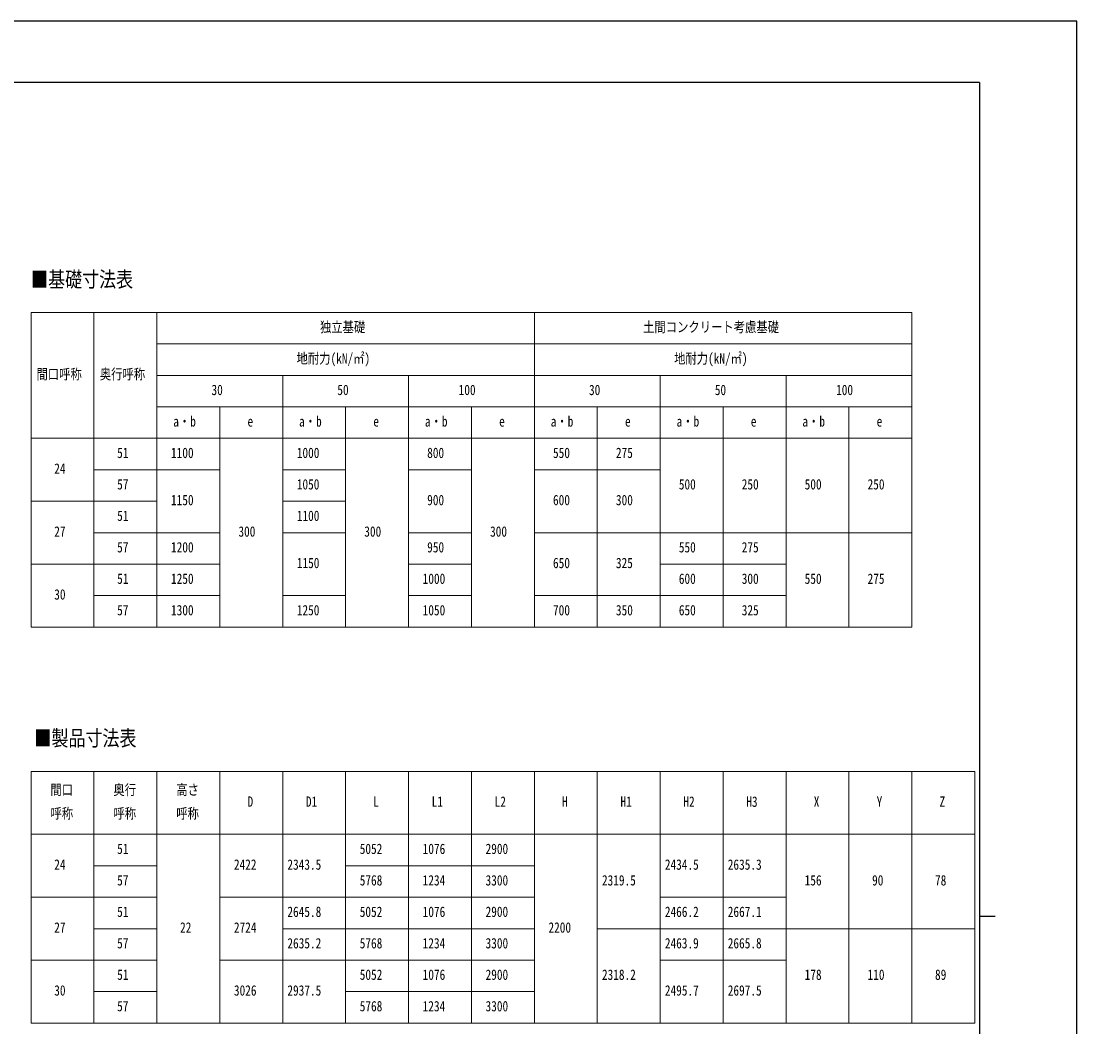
# Model space of a CAD drawing. Units: millimetres, scale not verified. Extents: x -10512 to 10512, y -7425 to 7425.
# Drawn here: x 2122 to 10512, y -566 to 7425 of the extents above; entities that cross this region are included whole.
import ezdxf
from ezdxf.enums import TextEntityAlignment as Align

# ---------------------------------------------------------------- set-up
doc = ezdxf.new("R2010")
doc.units = ezdxf.units.MM
doc.header["$LTSCALE"] = 40
doc.layers.add('0-1_TABLE1', color=7, linetype='Continuous', lineweight=18)
doc.layers.add('0-2_USER1', color=3, linetype='Continuous')
doc.layers.add('0-7_YKK_ZWAK', color=7, linetype='Continuous')
doc.styles.add('ＭＳ ゴシック', font='')
doc.styles.get('ＭＳ ゴシック').set_extended_font_data('MS Gothic')

msp = doc.modelspace()

# ---------------------------------------------------------------- linework, layer by layer
at = {"layer": '0-1_TABLE1'}
for p, q in [((2201, 5110.24), (9201, 5110.24)), ((2201, 5110.24), (2201, 2610.24)), ((2701, 5110.24), (2701, 2610.24)), ((3201, 5110.24), (3201, 2610.24)), ((6201, 5110.24), (6201, 2610.24)), ((3201, 4860.24), (9201, 4860.24)), ((3201, 4610.24), (9201, 4610.24)), ((4201, 4610.24), (4201, 2610.24)), ((5201, 4610.24), (5201, 2610.24)), ((7201, 4610.24), (7201, 2610.24)), ((8201, 4610.24), (8201, 2610.24)), ((3201, 4360.24), (9201, 4360.24)), ((3701, 4360.24), (3701, 2610.24)), ((4701, 4360.24), (4701, 2610.24)), ((5701, 4360.24), (5701, 2610.24)), ((6701, 4360.24), (6701, 2610.24)), ((7701, 4360.24), (7701, 2610.24)), ((8701, 4360.24), (8701, 2610.24)), ((2201, 4110.24), (9201, 4110.24)), ((2701, 3860.24), (3701, 3860.24)), ((4201, 3860.24), (4701, 3860.24)), ((5201, 3860.24), (5701, 3860.24)), ((6201, 3860.24), (7201, 3860.24)), ((2201, 3610.24), (3201, 3610.24)), ((4201, 3610.24), (4701, 3610.24)), ((2701, 3360.24), (3701, 3360.24)), ((4201, 3360.24), (4701, 3360.24)), ((5201, 3360.24), (5701, 3360.24)), ((6201, 3360.24), (9201, 3360.24)), ((2201, 3110.24), (3701, 3110.24)), ((5201, 3110.24), (5701, 3110.24)), ((7201, 3110.24), (8201, 3110.24)), ((2701, 2860.24), (3701, 2860.24)), ((4201, 2860.24), (4701, 2860.24)), ((5201, 2860.24), (5701, 2860.24)), ((6201, 2860.24), (8201, 2860.24)), ((2201, 1464.06), (9701, 1464.06)), ((2201, 1464.06), (2201, -535.94)), ((2701, 1464.06), (2701, -535.94)), ((3201, 1464.06), (3201, -535.94)), ((3701, 1464.06), (3701, -535.94)), ((4201, 1464.06), (4201, -535.94)), ((4701, 1464.06), (4701, -535.94)), ((5201, 1464.06), (5201, -535.94)), ((5701, 1464.06), (5701, -535.94)), ((6201, 1464.06), (6201, -535.94)), ((6701, 1464.06), (6701, -535.94)), ((7201, 1464.06), (7201, -535.94)), ((7701, 1464.06), (7701, -535.94)), ((8201, 1464.06), (8201, -535.94)), ((8701, 1464.06), (8701, -535.94)), ((9201, 1464.06), (9201, -535.94)), ((9701, 1464.06), (9701, -535.94)), ((2201, 964.06), (9701, 964.06)), ((2701, 714.06), (3201, 714.06)), ((4701, 714.06), (6201, 714.06)), ((2201, 464.06), (3201, 464.06)), ((3701, 464.06), (6201, 464.06)), ((7201, 464.06), (8201, 464.06)), ((2701, 214.06), (3201, 214.06)), ((4201, 214.06), (6201, 214.06)), ((6701, 214.06), (9701, 214.06)), ((2201, -35.94), (3201, -35.94)), ((3701, -35.94), (6201, -35.94)), ((7201, -35.94), (8201, -35.94)), ((2701, -285.94), (3201, -285.94)), ((4701, -285.94), (6201, -285.94))]:
    msp.add_line(p, q, dxfattribs=at)
for points in [[(9201, 5110.24), (9201, 4360.24), (9201, 2610.24)], [(2201, 2610.24), (2701, 2610.24), (3701, 2610.24), (4201, 2610.24), (4701, 2610.24), (5201, 2610.24), (5701, 2610.24), (6201, 2610.24), (8201, 2610.24), (9201, 2610.24)], [(2201, -535.94), (2701, -535.94), (3201, -535.94), (4701, -535.94), (6201, -535.94), (9701, -535.94)]]:
    msp.add_lwpolyline(points, dxfattribs=at)
at = {"layer": '0-7_YKK_ZWAK'}
for p, q in [((9737.55, 6937.5), (-9762.45, 6937.5)), ((9737.55, 6937.5), (9737.55, -6312.5)), ((9737.55, 312.5), (9862.55, 312.5))]:
    msp.add_line(p, q, dxfattribs=at)
msp.add_lwpolyline([(-10512.5, -7425), (10512.5, -7425), (10512.5, 7425), (-10512.5, 7425)], close=True, dxfattribs=at)

# ---------------------------------------------------------------- texts
at = {"layer": '0-1_TABLE1', "style": 'ＭＳ ゴシック', "width": 0.8}
for s, p in [('独立基礎', (4497, 4928.99)), ('土間コンクリート考慮基礎', (7065, 4928.99)), ('地耐力(kN/㎡)', (4311, 4678.99)), ('地耐力(kN/㎡)', (7311, 4678.99)), ('間口呼称', (2244, 4553.99)), ('奥行呼称', (2747, 4553.99)), ('30', (3635, 4428.99)), ('50', (4635, 4428.99)), ('100', (5599, 4428.99)), ('30', (6635, 4428.99)), ('50', (7635, 4428.99)), ('100', (8599, 4428.99)), ('a・b', (3331, 4178.99)), ('a・b', (4331, 4178.99)), ('a・b', (5331, 4178.99)), ('a・b', (6331, 4178.99)), ('a・b', (7331, 4178.99)), ('a・b', (8331, 4178.99)), ('e', (3921, 4178.99)), ('e', (4921, 4178.99)), ('e', (5921, 4178.99)), ('e', (6921, 4178.99)), ('e', (7921, 4178.99)), ('e', (8921, 4178.99)), ('51', (2885, 3928.99)), ('1100', (3313, 3928.99)), ('1000', (4313, 3928.99)), ('800', (5349, 3928.99)), ('550', (6349, 3928.99)), ('275', (6849, 3928.99)), ('24', (2385, 3803.99)), ('57', (2885, 3678.99)), ('1050', (4313, 3678.99)), ('500', (7349, 3678.99)), ('250', (7849, 3678.99)), ('500', (8349, 3678.99)), ('250', (8849, 3678.99)), ('1150', (3313, 3553.99)), ('900', (5349, 3553.99)), ('600', (6349, 3553.99)), ('300', (6849, 3553.99)), ('51', (2885, 3428.99)), ('1100', (4313, 3428.99)), ('27', (2385, 3303.99)), ('300', (3849, 3303.99)), ('300', (4849, 3303.99)), ('300', (5849, 3303.99)), ('57', (2885, 3178.99)), ('1200', (3313, 3178.99)), ('950', (5349, 3178.99)), ('550', (7349, 3178.99)), ('275', (7849, 3178.99)), ('1150', (4313, 3053.99)), ('650', (6349, 3053.99)), ('325', (6849, 3053.99)), ('51', (2885, 2928.99)), ('1250', (3313, 2928.99)), ('1000', (5313, 2928.99)), ('600', (7349, 2928.99)), ('300', (7849, 2928.99)), ('550', (8349, 2928.99)), ('275', (8849, 2928.99)), ('30', (2385, 2803.99)), ('57', (2885, 2678.99)), ('1300', (3313, 2678.99)), ('1250', (4313, 2678.99)), ('1050', (5313, 2678.99)), ('700', (6349, 2678.99)), ('350', (6849, 2678.99)), ('650', (7349, 2678.99)), ('325', (7849, 2678.99)), ('間口', (2355, 1251.56)), ('奥行', (2855, 1251.56)), ('高さ', (3355, 1251.56)), ('D', (3921, 1157.81)), ('D1', (4385, 1157.81)), ('L', (4921, 1157.81)), ('L1', (5385, 1157.81)), ('L2', (5885, 1157.81)), ('H', (6421, 1157.81)), ('H1', (6885, 1157.81)), ('H2', (7385, 1157.81)), ('H3', (7885, 1157.81)), ('X', (8421, 1157.81)), ('Y', (8921, 1157.81)), ('Z', (9421, 1157.81)), ('呼称', (2355, 1064.06)), ('呼称', (2855, 1064.06)), ('呼称', (3355, 1064.06)), ('51', (2885, 782.81)), ('5052', (4813, 782.81)), ('1076', (5313, 782.81)), ('2900', (5813, 782.81)), ('24', (2385, 657.81)), ('2422', (3813, 657.81)), ('2343.5', (4238, 657.81)), ('2434.5', (7238, 657.81)), ('2635.3', (7738, 657.81)), ('57', (2885, 532.81)), ('5768', (4813, 532.81)), ('1234', (5313, 532.81)), ('3300', (5813, 532.81)), ('2319.5', (6738, 532.81)), ('156', (8349, 532.81)), ('90', (8885, 532.81)), ('78', (9385, 532.81)), ('51', (2885, 282.81)), ('2645.8', (4238, 282.81)), ('5052', (4813, 282.81)), ('1076', (5313, 282.81)), ('2900', (5813, 282.81)), ('2466.2', (7238, 282.81)), ('2667.1', (7738, 282.81)), ('27', (2385, 157.81)), ('22', (3385, 157.81)), ('2724', (3813, 157.81)), ('2200', (6313, 157.81)), ('57', (2885, 32.81)), ('2635.2', (4238, 32.81)), ('5768', (4813, 32.81)), ('1234', (5313, 32.81)), ('3300', (5813, 32.81)), ('2463.9', (7238, 32.81)), ('2665.8', (7738, 32.81)), ('51', (2885, -217.19)), ('5052', (4813, -217.19)), ('1076', (5313, -217.19)), ('2900', (5813, -217.19)), ('2318.2', (6738, -217.19)), ('178', (8349, -217.19)), ('110', (8849, -217.19)), ('89', (9385, -217.19)), ('30', (2385, -342.19)), ('3026', (3813, -342.19)), ('2937.5', (4238, -342.19)), ('2495.7', (7238, -342.19)), ('2697.5', (7738, -342.19)), ('57', (2885, -467.19)), ('5768', (4813, -467.19)), ('1234', (5313, -467.19)), ('3300', (5813, -467.19))]:
    msp.add_text(s, height=82.48, dxfattribs=at).set_placement(p, align=Align.BOTTOM_LEFT)
at = {"layer": '0-2_USER1', "style": 'ＭＳ ゴシック', "width": 0.8}
for s, p in [('■基礎寸法表', (2201.18, 5274.75)), ('■製品寸法表', (2227.76, 1629.28))]:
    msp.add_text(s, height=123.8, dxfattribs=at).set_placement(p, align=Align.BOTTOM_LEFT)

doc.saveas('drawing.dxf')
